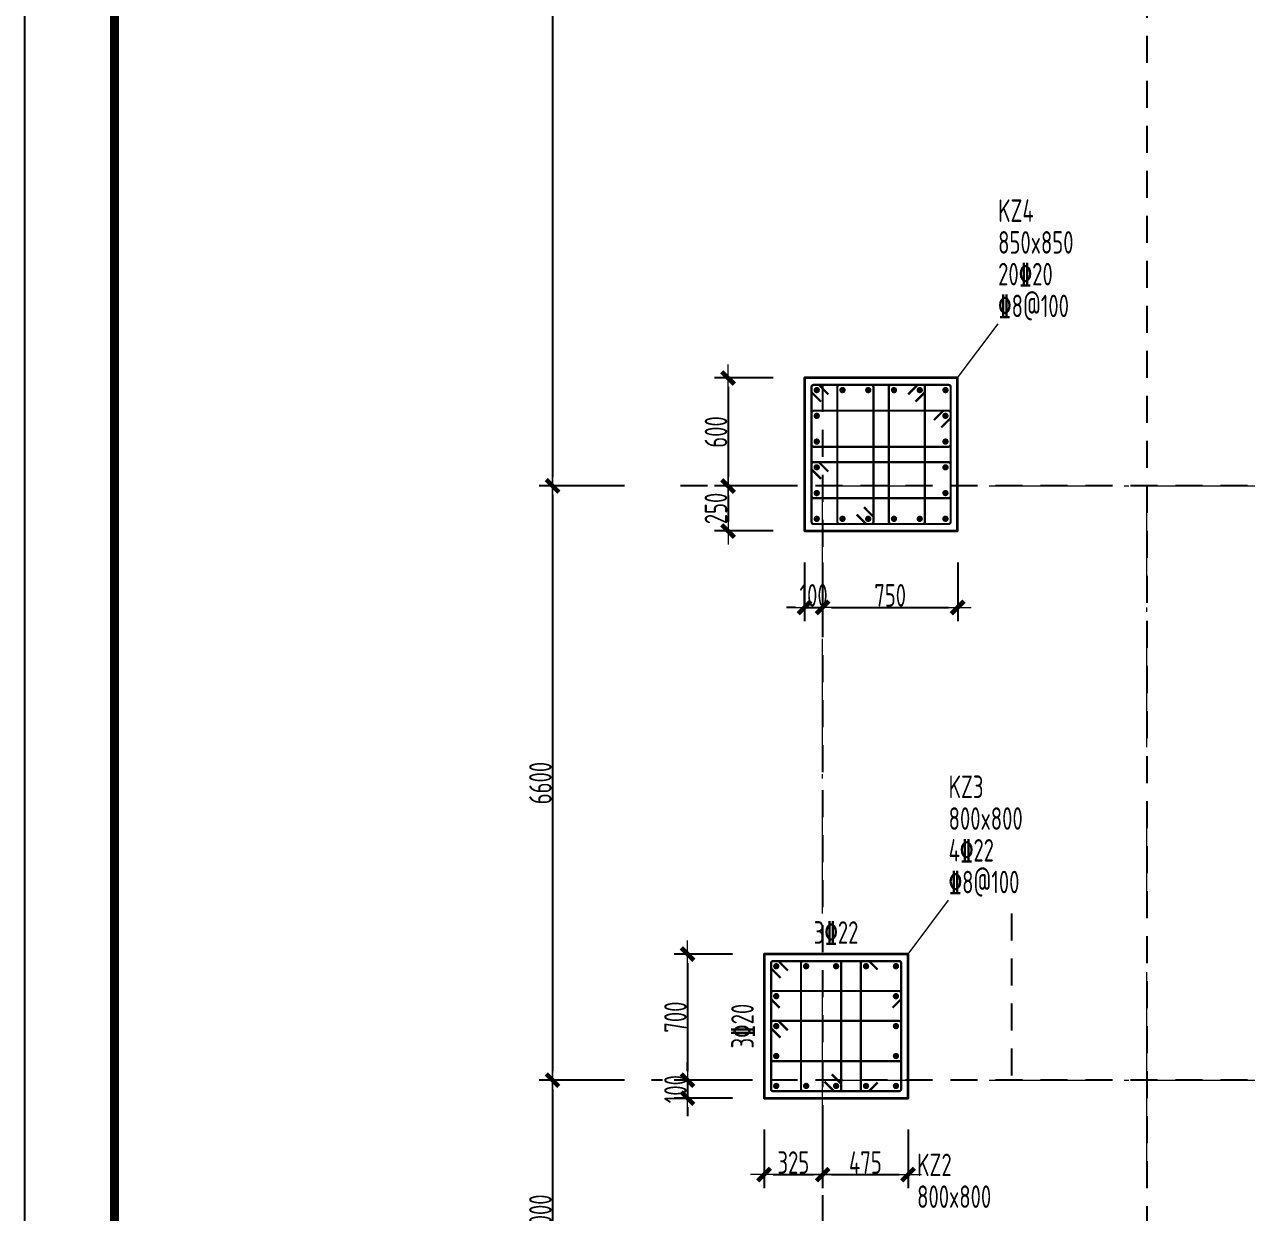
# Model space of a CAD drawing. Header units: millimetres. Extents: x 539196 to 807275, y 431843 to 1156631.
# Drawn here: x 603403 to 617021, y 544389 to 557585 of the extents above; entities that cross this region are included whole.
import ezdxf
from ezdxf.enums import TextEntityAlignment as Align

# ---------------------------------------------------------------- set-up
doc = ezdxf.new("R2010")
doc.units = ezdxf.units.MM
doc.header["$MEASUREMENT"] = 0
for name, pattern in [('DOTE', [2.42, 2, -0.2, 0.02, -0.2]), ('点划线', [1850, 1200, -300, 50, -300]), ('虚线', [500, 300, -200])]:
    doc.linetypes.add(name, pattern=pattern)
doc.layers.add('DOTE', color=1, linetype='DOTE')
doc.layers.add('PUB_TITLE', color=4, linetype='Continuous')
for name, color, linetype, lineweight in [('柱原位标注', 7, 'Continuous', 18), ('柱尺寸标注', 3, 'Continuous', 18), ('柱标注引线', 2, 'Continuous', 18), ('柱箍筋', 1, 'Continuous', 25), ('柱纵筋', 1, 'Continuous', 70), ('柱集中标注', 2, 'Continuous', 18), ('砼柱', 2, 'Continuous', 35), ('网格', 9, '点划线', 18), ('轴线标注', 3, 'Continuous', 18)]:
    doc.layers.add(name, color=color, linetype=linetype, lineweight=lineweight)
doc.styles.add('样式 1', font='yjkeng.shx', dxfattribs={"width": 0.7, "bigfont": 'yjkchn.shx'})
doc.dimstyles.new('盈建科结构', dxfattribs={"dimscale": 100, "dimtxt": 2.5, "dimasz": 1, "dimexe": 1.5, "dimexo": 0.625, "dimgap": 0.1, "dimtad": 1, "dimdec": 0, "dimrnd": 1, "dimzin": 0, "dimdsep": 46, "dimtxsty": '样式 1', "dimblk": '_yjkbk', "dimblk1": 'ARCHTICK', "dimblk2": 'ARCHTICK', "dimcen": 0.09, "dimadec": 0, "dimazin": 0, "dimtfac": 1, "dimtdec": 4, "dimtix": 1, "dimtmove": 2, "dimatfit": 3, "dimfxl": 0, "dimtolj": 1, "dimtzin": 0, "dimarcsym": 0})

# ---------------------------------------------------------------- blocks, each defined once
blk = doc.blocks.new('_yjkbk')
blk.add_line((-1, 0), (1.5, 0))
blk.add_lwpolyline([(-0.7, -0.7, 0.5, 0.5, 0), (0.7, 0.7, 0.5, 0.5, 0)], format="xyseb")
blk = doc.blocks.new('*D2044')
at = {"layer": 'Defpoints', "color": 0}
for p in [(612068, 551959), (612268, 551959), (612268, 551109)]:
    blk.add_point(p, dxfattribs=at)
at = {"layer": '柱尺寸标注', "color": 0, "lineweight": -2}
for p, q in [((612068, 551609), (612068, 550959)), ((612268, 551609), (612268, 550959)), ((611968, 551109), (611868, 551109)), ((612068, 551109), (612268, 551109)), ((612368, 551109), (612468, 551109))]:
    blk.add_line(p, q, dxfattribs=at)
at = {"layer": '柱尺寸标注', "color": 0, "lineweight": -2, "xscale": 100, "yscale": 100, "zscale": 100}
blk.add_blockref('_yjkbk', (612068, 551109), dxfattribs=at)
at = {"layer": '柱尺寸标注', "color": 0, "lineweight": -2, "xscale": 100, "yscale": 100, "zscale": 100, "rotation": 180}
blk.add_blockref('_yjkbk', (612268, 551109), dxfattribs=at)
at = {"layer": '柱尺寸标注', "color": 0, "insert": (612168, 551244), "char_height": 250, "attachment_point": 5, "style": '样式 1'}
blk.add_mtext('\\A1;100', dxfattribs=at)
blk = doc.blocks.new('_ARCHTICK')
at = {"color": 0, "linetype": 'ByBlock', "const_width": 0.15}
blk.add_lwpolyline([(-0.5, -0.5), (0.5, 0.5)], dxfattribs=at)
blk = doc.blocks.new('*D2045')
at = {"layer": 'Defpoints', "color": 0}
for p in [(612268, 551959), (613768, 551959), (613768, 551109)]:
    blk.add_point(p, dxfattribs=at)
at = {"layer": '柱尺寸标注', "color": 0, "lineweight": -2}
for p, q in [((612268, 551609), (612268, 550959)), ((613768, 551609), (613768, 550959)), ((612368, 551109), (613668, 551109))]:
    blk.add_line(p, q, dxfattribs=at)
at = {"layer": '柱尺寸标注', "color": 0, "lineweight": -2, "xscale": 100, "yscale": 100, "zscale": 100, "rotation": 180}
blk.add_blockref('_yjkbk', (612268, 551109), dxfattribs=at)
at = {"layer": '柱尺寸标注', "color": 0, "lineweight": -2, "xscale": 100, "yscale": 100, "zscale": 100}
blk.add_blockref('_yjkbk', (613768, 551109), dxfattribs=at)
at = {"layer": '柱尺寸标注', "color": 0, "insert": (613018, 551244), "char_height": 250, "attachment_point": 5, "style": '样式 1'}
blk.add_mtext('\\A1;750', dxfattribs=at)
blk = doc.blocks.new('*D2046')
at = {"layer": 'Defpoints', "color": 0}
for p in [(612068, 553659), (611218, 552459), (612068, 552459)]:
    blk.add_point(p, dxfattribs=at)
at = {"layer": '柱尺寸标注', "color": 0, "lineweight": -2}
for p, q in [((611718, 553659), (611068, 553659)), ((611218, 553559), (611218, 552559)), ((611718, 552459), (611068, 552459))]:
    blk.add_line(p, q, dxfattribs=at)
at = {"layer": '柱尺寸标注', "color": 0, "lineweight": -2, "xscale": 100, "yscale": 100, "zscale": 100}
for p, rotation in [((611218, 553659), 90), ((611218, 552459), 270)]:
    blk.add_blockref('_yjkbk', p, dxfattribs=dict(at, rotation=rotation))
at = {"layer": '柱尺寸标注', "color": 0, "insert": (611083, 553059), "char_height": 250, "attachment_point": 5, "rotation": 90, "style": '样式 1'}
blk.add_mtext('\\A1;600', dxfattribs=at)
blk = doc.blocks.new('*D2047')
at = {"layer": 'Defpoints', "color": 0}
for p in [(612068, 552459), (611218, 551959), (612068, 551959)]:
    blk.add_point(p, dxfattribs=at)
at = {"layer": '柱尺寸标注', "color": 0, "lineweight": -2}
for p, q in [((611718, 552459), (611068, 552459)), ((611218, 552359), (611218, 552059)), ((611718, 551959), (611068, 551959))]:
    blk.add_line(p, q, dxfattribs=at)
at = {"layer": '柱尺寸标注', "color": 0, "lineweight": -2, "xscale": 100, "yscale": 100, "zscale": 100}
for p, rotation in [((611218, 552459), 90), ((611218, 551959), 270)]:
    blk.add_blockref('_yjkbk', p, dxfattribs=dict(at, rotation=rotation))
at = {"layer": '柱尺寸标注', "color": 0, "insert": (611083, 552209), "char_height": 250, "attachment_point": 5, "rotation": 90, "style": '样式 1'}
blk.add_mtext('\\A1;250', dxfattribs=at)
blk = doc.blocks.new('*D2048')
at = {"layer": 'Defpoints', "color": 0}
for p in [(611618, 545659), (612268, 545659), (612268, 544809)]:
    blk.add_point(p, dxfattribs=at)
at = {"layer": '柱尺寸标注', "color": 0, "lineweight": -2}
for p, q in [((611618, 545309), (611618, 544659)), ((612268, 545309), (612268, 544659)), ((611718, 544809), (612168, 544809))]:
    blk.add_line(p, q, dxfattribs=at)
at = {"layer": '柱尺寸标注', "color": 0, "lineweight": -2, "xscale": 100, "yscale": 100, "zscale": 100, "rotation": 180}
blk.add_blockref('_yjkbk', (611618, 544809), dxfattribs=at)
at = {"layer": '柱尺寸标注', "color": 0, "lineweight": -2, "xscale": 100, "yscale": 100, "zscale": 100}
blk.add_blockref('_yjkbk', (612268, 544809), dxfattribs=at)
at = {"layer": '柱尺寸标注', "color": 0, "insert": (611943, 544944), "char_height": 250, "attachment_point": 5, "style": '样式 1'}
blk.add_mtext('\\A1;325', dxfattribs=at)
blk = doc.blocks.new('*D2049')
at = {"layer": 'Defpoints', "color": 0}
for p in [(612268, 545659), (613218, 545659), (613218, 544809)]:
    blk.add_point(p, dxfattribs=at)
at = {"layer": '柱尺寸标注', "color": 0, "lineweight": -2}
for p, q in [((612268, 545309), (612268, 544659)), ((613218, 545309), (613218, 544659)), ((612368, 544809), (613118, 544809))]:
    blk.add_line(p, q, dxfattribs=at)
at = {"layer": '柱尺寸标注', "color": 0, "lineweight": -2, "xscale": 100, "yscale": 100, "zscale": 100, "rotation": 180}
blk.add_blockref('_yjkbk', (612268, 544809), dxfattribs=at)
at = {"layer": '柱尺寸标注', "color": 0, "lineweight": -2, "xscale": 100, "yscale": 100, "zscale": 100}
blk.add_blockref('_yjkbk', (613218, 544809), dxfattribs=at)
at = {"layer": '柱尺寸标注', "color": 0, "insert": (612743, 544944), "char_height": 250, "attachment_point": 5, "style": '样式 1'}
blk.add_mtext('\\A1;475', dxfattribs=at)
blk = doc.blocks.new('*D2050')
at = {"layer": 'Defpoints', "color": 0}
for p in [(611618, 547259), (610768, 545859), (611618, 545859)]:
    blk.add_point(p, dxfattribs=at)
at = {"layer": '柱尺寸标注', "color": 0, "lineweight": -2}
for p, q in [((611268, 547259), (610618, 547259)), ((610768, 547159), (610768, 545959)), ((611268, 545859), (610618, 545859))]:
    blk.add_line(p, q, dxfattribs=at)
at = {"layer": '柱尺寸标注', "color": 0, "lineweight": -2, "xscale": 100, "yscale": 100, "zscale": 100}
for p, rotation in [((610768, 547259), 90), ((610768, 545859), 270)]:
    blk.add_blockref('_yjkbk', p, dxfattribs=dict(at, rotation=rotation))
at = {"layer": '柱尺寸标注', "color": 0, "insert": (610633, 546559), "char_height": 250, "attachment_point": 5, "rotation": 90, "style": '样式 1'}
blk.add_mtext('\\A1;700', dxfattribs=at)
blk = doc.blocks.new('*D2051')
at = {"layer": 'Defpoints', "color": 0}
for p in [(611618, 545859), (610768, 545659), (611618, 545659)]:
    blk.add_point(p, dxfattribs=at)
at = {"layer": '柱尺寸标注', "color": 0, "lineweight": -2}
for p, q in [((610768, 545959), (610768, 546059)), ((611268, 545859), (610618, 545859)), ((610768, 545859), (610768, 545659)), ((611268, 545659), (610618, 545659)), ((610768, 545559), (610768, 545459))]:
    blk.add_line(p, q, dxfattribs=at)
at = {"layer": '柱尺寸标注', "color": 0, "lineweight": -2, "xscale": 100, "yscale": 100, "zscale": 100}
for p, rotation in [((610768, 545859), 270), ((610768, 545659), 90)]:
    blk.add_blockref('_yjkbk', p, dxfattribs=dict(at, rotation=rotation))
at = {"layer": '柱尺寸标注', "color": 0, "insert": (610633, 545759), "char_height": 250, "attachment_point": 5, "rotation": 90, "style": '样式 1'}
blk.add_mtext('\\A1;100', dxfattribs=at)
blk = doc.blocks.new('*D2142')
at = {"layer": 'Defpoints', "color": 0}
for p in [(612268, 573459), (609268, 552459), (612268, 552459)]:
    blk.add_point(p, dxfattribs=at)
at = {"layer": '轴线标注', "color": 0, "lineweight": -2}
for p, q in [((610068, 573459), (609118, 573459)), ((609268, 573359), (609268, 552559)), ((610068, 552459), (609118, 552459))]:
    blk.add_line(p, q, dxfattribs=at)
at = {"layer": '轴线标注', "color": 0, "lineweight": -2, "xscale": 100, "yscale": 100, "zscale": 100}
for p, rotation in [((609268, 573459), 90), ((609268, 552459), 270)]:
    blk.add_blockref('_yjkbk', p, dxfattribs=dict(at, rotation=rotation))
at = {"layer": '轴线标注', "color": 0, "insert": (609133, 562959), "char_height": 250, "attachment_point": 5, "rotation": 90, "style": '样式 1'}
blk.add_mtext('\\A1;21000', dxfattribs=at)
blk = doc.blocks.new('*D2144')
at = {"layer": 'Defpoints', "color": 0}
for p in [(612268, 552459), (609268, 545859), (612268, 545859)]:
    blk.add_point(p, dxfattribs=at)
at = {"layer": '轴线标注', "color": 0, "lineweight": -2}
for p, q in [((610068, 552459), (609118, 552459)), ((609268, 552359), (609268, 545959)), ((610068, 545859), (609118, 545859))]:
    blk.add_line(p, q, dxfattribs=at)
at = {"layer": '轴线标注', "color": 0, "lineweight": -2, "xscale": 100, "yscale": 100, "zscale": 100}
for p, rotation in [((609268, 552459), 90), ((609268, 545859), 270)]:
    blk.add_blockref('_yjkbk', p, dxfattribs=dict(at, rotation=rotation))
at = {"layer": '轴线标注', "color": 0, "insert": (609133, 549159), "char_height": 250, "attachment_point": 5, "rotation": 90, "style": '样式 1'}
blk.add_mtext('\\A1;6600', dxfattribs=at)
blk = doc.blocks.new('*D2146')
at = {"layer": 'Defpoints', "color": 0}
for p in [(612268, 545859), (609268, 542859), (612268, 542859)]:
    blk.add_point(p, dxfattribs=at)
at = {"layer": '轴线标注', "color": 0, "lineweight": -2}
for p, q in [((610068, 545859), (609118, 545859)), ((609268, 545759), (609268, 542959)), ((610068, 542859), (609118, 542859))]:
    blk.add_line(p, q, dxfattribs=at)
at = {"layer": '轴线标注', "color": 0, "lineweight": -2, "xscale": 100, "yscale": 100, "zscale": 100}
for p, rotation in [((609268, 545859), 90), ((609268, 542859), 270)]:
    blk.add_blockref('_yjkbk', p, dxfattribs=dict(at, rotation=rotation))
at = {"layer": '轴线标注', "color": 0, "insert": (609133, 544359), "char_height": 250, "attachment_point": 5, "rotation": 90, "style": '样式 1'}
blk.add_mtext('\\A1;3000', dxfattribs=at)
blk = doc.blocks.new('jzzw')
at = {"layer": 'DOTE', "color": 1, "linetype": '虚线'}
for p, q in [((917386, 873149), (917386, 834829)), ((913786, 853271), (913786, 834829)), ((913786, 853271), (913786, 834829)), ((913786, 853271), (913786, 834829)), ((952506, 852149), (912186, 852149)), ((915886, 847399), (915886, 845549)), ((952506, 845549), (911886, 845549)), ((952506, 845549), (911886, 845549))]:
    blk.add_line(p, q, dxfattribs=at)

msp = doc.modelspace()

# ---------------------------------------------------------------- linework, layer by layer
at = {"layer": 'PUB_TITLE'}
msp.add_lwpolyline([(603402.6, 515943), (662802.6, 515943), (662802.6, 600043), (603402.6, 600043)], close=True, dxfattribs=at)
at = {"layer": 'PUB_TITLE', "const_width": 100}
msp.add_lwpolyline([(604402.6, 516943), (661802.6, 516943), (661802.6, 597543), (604402.6, 597543)], close=True, dxfattribs=at)
at = {"layer": '柱标注引线'}
for p, q in [((613767.6, 553659.2), (614217.6, 554259.2)), ((613217.6, 547259.2), (613667.6, 547859.2))]:
    msp.add_line(p, q, dxfattribs=at)
at = {"layer": '柱箍筋', "const_width": 25}
for points in [[(612331.6, 553476.5), (612233.4, 553574.8, 0.1989124), (612216.6, 553581.7), (612168.8, 553581.7, 0.4142136), (612145.1, 553558), (612145.1, 552060.5, 0.4142136), (612168.8, 552036.7), (613666.3, 552036.7, 0.4142136), (613690.1, 552060.5), (613690.1, 553558, 0.4142136), (613666.3, 553581.7), (612168.8, 553581.7, 0.4142136), (612145.1, 553558), (612145.1, 553510.2, 0.1989124), (612152, 553493.5), (612250.3, 553395.2)], [(612645.5, 552142), (612743.8, 552043.7, 0.1989124), (612760.6, 552036.7), (612808.3, 552036.7, 0.4142136), (612832.1, 552060.5), (612832.1, 553558, 0.4142136), (612808.3, 553581.7), (612454.8, 553581.7, 0.4142136), (612431.1, 553558), (612431.1, 552060.5, 0.4142136), (612454.8, 552036.7), (612808.3, 552036.7, 0.4142136), (612832.1, 552060.5), (612832.1, 552108.2, 0.1989124), (612825.1, 552125), (612726.9, 552223.3)], [(613217.5, 553476.5), (613315.8, 553574.8, -0.1989124), (613332.6, 553581.7), (613380.3, 553581.7, -0.4142136), (613404.1, 553558), (613404.1, 552060.5, -0.4142136), (613380.3, 552036.7), (613026.8, 552036.7, -0.4142136), (613003.1, 552060.5), (613003.1, 553558, -0.4142136), (613026.8, 553581.7), (613380.3, 553581.7, -0.4142136), (613404.1, 553558), (613404.1, 553510.2, -0.1989124), (613397.1, 553493.5), (613298.9, 553395.2)], [(613584.9, 553109.2), (613683.1, 553207.5, 0.1989124), (613690.1, 553224.2), (613690.1, 553272, 0.4142136), (613666.3, 553295.7), (612168.8, 553295.7, 0.4142136), (612145.1, 553272), (612145.1, 552918.5, 0.4142136), (612168.8, 552894.7), (613666.3, 552894.7, 0.4142136), (613690.1, 552918.5), (613690.1, 553272, 0.4142136), (613666.3, 553295.7), (613618.6, 553295.7, 0.1989124), (613601.8, 553288.8), (613503.5, 553190.5)], [(612250.3, 552537.2), (612152, 552635.5, -0.1989124), (612145.1, 552652.2), (612145.1, 552700, -0.4142136), (612168.8, 552723.7), (613666.3, 552723.7, -0.4142136), (613690.1, 552700), (613690.1, 552346.5, -0.4142136), (613666.3, 552322.7), (612168.8, 552322.7, -0.4142136), (612145.1, 552346.5), (612145.1, 552700, -0.4142136), (612168.8, 552723.7), (612216.6, 552723.7, -0.1989124), (612233.4, 552716.8), (612331.6, 552618.5)], [(611881.6, 547076.5), (611783.4, 547174.8, 0.1989124), (611766.6, 547181.7), (611718.8, 547181.7, 0.4142136), (611695.1, 547158), (611695.1, 545760.5, 0.4142136), (611718.8, 545736.7), (613116.3, 545736.7, 0.4142136), (613140.1, 545760.5), (613140.1, 547158, 0.4142136), (613116.3, 547181.7), (611718.8, 547181.7, 0.4142136), (611695.1, 547158), (611695.1, 547110.2, 0.1989124), (611702, 547093.5), (611800.3, 546995.2)], [(612288.5, 545842), (612386.8, 545743.7, 0.1989124), (612403.6, 545736.7), (612451.3, 545736.7, 0.4142136), (612475.1, 545760.5), (612475.1, 547158, 0.4142136), (612451.3, 547181.7), (612051.3, 547181.7, 0.4142136), (612027.6, 547158), (612027.6, 545760.5, 0.4142136), (612051.3, 545736.7), (612451.3, 545736.7, 0.4142136), (612475.1, 545760.5), (612475.1, 545808.2, 0.1989124), (612468.1, 545825), (612369.9, 545923.3)], [(612879.1, 545832.1), (612790.7, 545743.7, -0.131362), (612764.1, 545736.7), (612716.3, 545736.7, -0.4142136), (612692.6, 545760.5), (612692.6, 547158, -0.4142136), (612716.3, 547181.7), (612764.1, 547181.7, -0.131362), (612790.7, 547174.8), (612879.1, 547086.4)], [(611790.4, 546662.7), (611702, 546751.1, -0.131362), (611695.1, 546777.7), (611695.1, 546825.5, -0.4142136), (611718.8, 546849.2), (613116.3, 546849.2, -0.4142136), (613140.1, 546825.5), (613140.1, 546777.7, -0.131362), (613133.1, 546751.1), (613044.7, 546662.7)], [(611800.3, 546330.2), (611702, 546428.5, -0.1989124), (611695.1, 546445.2), (611695.1, 546493, -0.4142136), (611718.8, 546516.7), (613116.3, 546516.7, -0.4142136), (613140.1, 546493), (613140.1, 546093, -0.4142136), (613116.3, 546069.2), (611718.8, 546069.2, -0.4142136), (611695.1, 546093), (611695.1, 546493, -0.4142136), (611718.8, 546516.7), (611766.6, 546516.7, -0.1989124), (611783.4, 546509.8), (611881.6, 546411.5)]]:
    msp.add_lwpolyline(points, format="xyb", dxfattribs=at)
at = {"layer": '柱纵筋', "const_width": 35}
for points in [[(612220.1, 553524.2, 1), (612185.1, 553524.2, 1)], [(612506.1, 553524.2, 1), (612471.1, 553524.2, 1)], [(612792.1, 553524.2, 1), (612757.1, 553524.2, 1)], [(613078.1, 553524.2, 1), (613043.1, 553524.2, 1)], [(613364.1, 553524.2, 1), (613329.1, 553524.2, 1)], [(613650.1, 553524.2, 1), (613615.1, 553524.2, 1)], [(612220.1, 553238.2, 1), (612185.1, 553238.2, 1)], [(613650.1, 553238.2, 1), (613615.1, 553238.2, 1)], [(612220.1, 552952.2, 1), (612185.1, 552952.2, 1)], [(613650.1, 552952.2, 1), (613615.1, 552952.2, 1)], [(612220.1, 552666.2, 1), (612185.1, 552666.2, 1)], [(613650.1, 552666.2, 1), (613615.1, 552666.2, 1)], [(612220.1, 552380.2, 1), (612185.1, 552380.2, 1)], [(613650.1, 552380.2, 1), (613615.1, 552380.2, 1)], [(612220.1, 552094.2, 1), (612185.1, 552094.2, 1)], [(612506.1, 552094.2, 1), (612471.1, 552094.2, 1)], [(612792.1, 552094.2, 1), (612757.1, 552094.2, 1)], [(613078.1, 552094.2, 1), (613043.1, 552094.2, 1)], [(613364.1, 552094.2, 1), (613329.1, 552094.2, 1)], [(613650.1, 552094.2, 1), (613615.1, 552094.2, 1)], [(611770.1, 547124.2, 1), (611735.1, 547124.2, 1)], [(612102.6, 547124.2, 1), (612067.6, 547124.2, 1)], [(612435.1, 547124.2, 1), (612400.1, 547124.2, 1)], [(612767.6, 547124.2, 1), (612732.6, 547124.2, 1)], [(613100.1, 547124.2, 1), (613065.1, 547124.2, 1)], [(611770.1, 546791.7, 1), (611735.1, 546791.7, 1)], [(613100.1, 546791.7, 1), (613065.1, 546791.7, 1)], [(611770.1, 546459.2, 1), (611735.1, 546459.2, 1)], [(613100.1, 546459.2, 1), (613065.1, 546459.2, 1)], [(611770.1, 546126.7, 1), (611735.1, 546126.7, 1)], [(613100.1, 546126.7, 1), (613065.1, 546126.7, 1)], [(611770.1, 545794.2, 1), (611735.1, 545794.2, 1)], [(612102.6, 545794.2, 1), (612067.6, 545794.2, 1)], [(612435.1, 545794.2, 1), (612400.1, 545794.2, 1)], [(612767.6, 545794.2, 1), (612732.6, 545794.2, 1)], [(613100.1, 545794.2, 1), (613065.1, 545794.2, 1)]]:
    msp.add_lwpolyline(points, format="xyb", close=True, dxfattribs=at)
at = {"layer": '砼柱'}
for points in [[(613767.6, 553659.2), (612067.6, 553659.2), (612067.6, 551959.2), (613767.6, 551959.2)], [(613217.6, 547259.2), (611617.6, 547259.2), (611617.6, 545659.2), (613217.6, 545659.2)]]:
    msp.add_lwpolyline(points, close=True, dxfattribs=at)
at = {"layer": '网格'}
for p, q in [((612267.6, 545859.2), (612267.6, 552459.2)), ((612267.6, 552459.2), (615867.6, 552459.2)), ((615867.6, 545859.2), (615867.6, 552459.2)), ((615867.6, 552459.2), (619667.6, 552459.2)), ((612267.6, 542859.2), (612267.6, 545859.2)), ((612267.6, 545859.2), (615867.6, 545859.2)), ((615867.6, 542859.2), (615867.6, 545859.2)), ((615867.6, 545859.2), (619667.6, 545859.2))]:
    msp.add_line(p, q, dxfattribs=at)

# ---------------------------------------------------------------- block references
msp.add_blockref('jzzw', (-301518.2, -299689.7))

# ---------------------------------------------------------------- texts
at = {"layer": '柱原位标注', "linetype": 'Continuous', "style": '样式 1', "width": 0.7}
msp.add_text('3\x8422', height=250, dxfattribs=at).set_placement((612417.6, 547299.2), align=Align.BOTTOM_CENTER)
msp.add_text('3\x8420', height=250, rotation=90, dxfattribs=at).set_placement((611577.6, 546459.2), align=Align.BOTTOM_CENTER)
at = {"layer": '柱集中标注', "linetype": 'Continuous', "style": '样式 1', "width": 0.7}
for s, p in [('KZ4', (614217.6, 555317.5)), ('850x850', (614217.6, 554964.7)), ('20\x8420', (614217.6, 554612)), ('\x848@100', (614217.6, 554259.2)), ('KZ3', (613667.6, 548917.5)), ('800x800', (613667.6, 548564.7)), ('4\x8422', (613667.6, 548212)), ('\x848@100', (613667.6, 547859.2)), ('KZ2', (613317.6, 544717.5)), ('800x800', (613317.6, 544364.7))]:
    msp.add_text(s, height=250, dxfattribs=at).set_placement(p, align=Align.BOTTOM_LEFT)

# ---------------------------------------------------------------- dimensions: what is measured, and where the dimension line sits
at = {"layer": '柱尺寸标注'}
for p1, p2, picture, middle in [((612067.6, 553659.2), (612067.6, 552459.2), '*D2046', (611082.6, 553059.2)), ((612067.6, 552459.2), (612067.6, 551959.2), '*D2047', (611082.6, 552209.2)), ((612067.6, 551959.2), (612267.6, 551959.2), '*D2044', (612167.6, 551244.2)), ((612267.6, 551959.2), (613767.6, 551959.2), '*D2045', (613017.6, 551244.2)), ((611617.6, 547259.2), (611617.6, 545859.2), '*D2050', (610632.6, 546559.2)), ((611617.6, 545859.2), (611617.6, 545659.2), '*D2051', (610632.6, 545759.2)), ((611617.6, 545659.2), (612267.6, 545659.2), '*D2048', (611942.6, 544944.2)), ((612267.6, 545659.2), (613217.6, 545659.2), '*D2049', (612742.6, 544944.2))]:
    dim = msp.add_aligned_dim(p1=p1, p2=p2, distance=-850, dimstyle='盈建科结构', override={"dimscale": 100, "dimtxt": 2.5, "dimasz": 1, "dimexe": 1.5, "dimexo": 3.5, "dimgap": 0.1, "dimtad": 1, "dimlfac": 0.5, "dimrnd": 5, "dimdle": 0, "dimfxlon": 0}, dxfattribs=at)
    dim.commit()
    dim.dimension.update_dxf_attribs({"geometry": picture, "text_midpoint": middle})
at = {"layer": '轴线标注'}
for p1, p2, picture, middle in [((612267.6, 573459.2), (612267.6, 552459.2), '*D2142', (609132.6, 562959.2)), ((612267.6, 552459.2), (612267.6, 545859.2), '*D2144', (609132.6, 549159.2)), ((612267.6, 545859.2), (612267.6, 542859.2), '*D2146', (609132.6, 544359.2))]:
    dim = msp.add_aligned_dim(p1=p1, p2=p2, distance=-3000, dimstyle='盈建科结构', override={"dimscale": 100, "dimtxt": 2.5, "dimasz": 1, "dimexe": 1.5, "dimexo": 22, "dimgap": 0.1, "dimtad": 1, "dimlfac": 1, "dimrnd": 5, "dimdle": 0, "dimfxlon": 0}, dxfattribs=at)
    dim.commit()
    dim.dimension.update_dxf_attribs({"geometry": picture, "text_midpoint": middle})

doc.saveas('drawing.dxf')
